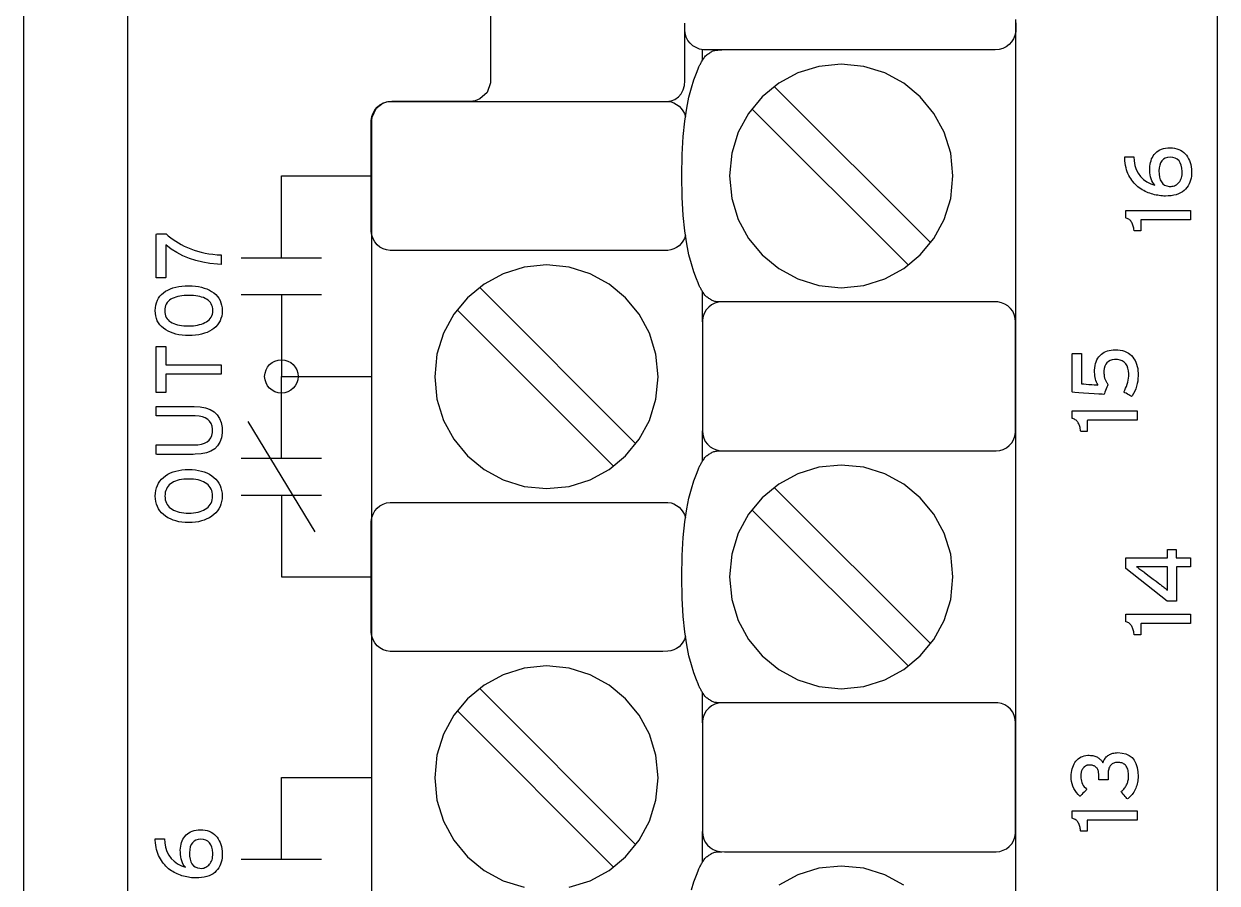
# Model space of a CAD drawing. Extents: x 1 to 47.7, y 0.2 to 35.
# Drawn here: x 31.778 to 33.563, y 6.577 to 7.863 of the extents above; entities that cross this region are included whole.
import ezdxf

# ---------------------------------------------------------------- set-up
doc = ezdxf.new("R2010")
doc.units = 0
doc.header["$MEASUREMENT"] = 0
doc.layers.add('8_0_____DWG', color=7, linetype='CONTINUOUS')

msp = doc.modelspace()

# ---------------------------------------------------------------- linework, layer by layer
at = {"layer": '8_0_____DWG'}
for points in [[(31.9334, 5.2497), (31.9334, 5.3641), (31.9334, 5.4799), (31.9334, 5.597), (31.9334, 5.7155), (31.9334, 5.8351), (31.9334, 5.9559), (31.9334, 6.0778), (31.9334, 6.2006), (31.9334, 6.3245), (31.9334, 6.5748), (31.9334, 6.8281), (31.9334, 7.0841), (31.9334, 7.342), (31.9334, 7.6015), (31.9334, 8.123)], [(33.5634, 8.123), (33.5634, 7.6015), (33.5634, 7.342), (33.5634, 7.0841), (33.5634, 6.8281), (33.5634, 6.5748), (33.5634, 6.3245), (33.5634, 6.2006), (33.5634, 6.0778), (33.5634, 5.9559), (33.5634, 5.8351), (33.5634, 5.7155), (33.5634, 5.597), (33.5634, 5.4799), (33.5634, 5.3641), (33.5634, 5.2497)], [(31.778, 5.3171), (31.778, 5.3956), (31.778, 5.4748), (31.778, 5.5547), (31.778, 5.6353), (31.778, 5.7166), (31.778, 5.7986), (31.778, 5.8813), (31.778, 5.9646), (31.778, 6.0485), (31.778, 6.133), (31.778, 6.2182), (31.778, 6.3039), (31.778, 6.3903), (31.778, 6.4772), (31.778, 6.5647), (31.778, 6.6527), (31.778, 6.8304), (31.778, 7.0101), (31.778, 7.1918), (31.778, 7.3753), (31.778, 7.5606), (31.778, 7.7476), (31.778, 7.9361)], [(32.4761, 7.9118), (32.4761, 7.8592), (32.4761, 7.8346), (32.4761, 7.8129), (32.4761, 7.7953), (32.4761, 7.7831), (32.4761, 7.7777), (32.476, 7.7744), (32.471, 7.7603), (32.4603, 7.7504), (32.4535, 7.7476), (32.446, 7.7467)], [(33.2621, 7.8646), (33.2621, 7.8628), (33.2621, 7.8607), (33.2621, 7.8585), (33.2621, 7.8565), (33.2621, 7.855), (33.2621, 7.8541), (33.262, 7.8511), (33.2609, 7.8455), (33.2588, 7.8404), (33.2558, 7.8358), (33.2521, 7.8318), (33.2476, 7.8285), (33.2426, 7.826), (33.2371, 7.8245), (33.2312, 7.824), (33.2146, 7.824), (33.1705, 7.824), (33.1074, 7.824), (33.0336, 7.824), (32.9577, 7.824), (32.8882, 7.824), (32.8335, 7.824), (32.8021, 7.824), (32.7948, 7.8241), (32.7891, 7.8252), (32.7838, 7.8272), (32.7791, 7.8301), (32.775, 7.8337), (32.7716, 7.838), (32.7691, 7.8429), (32.7674, 7.8483), (32.7669, 7.854), (32.7669, 7.8544), (32.7669, 7.8557), (32.7669, 7.8575), (32.7669, 7.8596), (32.7669, 7.8618), (32.7669, 7.8637)], [(33.2621, 5.2528), (33.2621, 5.5441), (33.2621, 5.8354), (33.2621, 6.1231), (33.2621, 6.2646), (33.2621, 6.4038), (33.2621, 6.5403), (33.2621, 6.6737), (33.2621, 6.8035), (33.2621, 6.9294), (33.2621, 7.0508), (33.2621, 7.1672), (33.2621, 7.2784), (33.2621, 7.3837), (33.2621, 7.4828), (33.2621, 7.5753), (33.2621, 7.6606), (33.2621, 7.7004), (33.2621, 7.7383), (33.2621, 7.7742), (33.2621, 7.808), (33.2621, 7.8397), (33.2621, 7.8692)], [(32.7395, 7.7467), (32.7463, 7.7475), (32.7522, 7.7498), (32.7573, 7.7534), (32.7614, 7.7582), (32.7644, 7.764), (32.7663, 7.7705), (32.7669, 7.7775), (32.7669, 7.7818), (32.7669, 7.7927), (32.7669, 7.8076), (32.7669, 7.8239), (32.7669, 7.8388), (32.7669, 7.8497), (32.7669, 7.854)], [(32.8224, 7.4468), (32.8209, 7.4468), (32.8194, 7.4468), (32.8178, 7.4469), (32.8162, 7.447), (32.8146, 7.4471), (32.8131, 7.4473), (32.8117, 7.4475), (32.8105, 7.4478), (32.8094, 7.4482), (32.8081, 7.4488), (32.8069, 7.4495), (32.8056, 7.4503), (32.8043, 7.4511), (32.8031, 7.4519), (32.8018, 7.4527), (32.8005, 7.4536), (32.7993, 7.4544), (32.7981, 7.4556), (32.7971, 7.4569), (32.7961, 7.4582), (32.7952, 7.4594), (32.7943, 7.4607), (32.7935, 7.4619), (32.7927, 7.4631), (32.792, 7.4644), (32.7914, 7.4656), (32.7907, 7.4668), (32.7902, 7.4679), (32.7896, 7.4689), (32.7891, 7.47), (32.7886, 7.4711), (32.7881, 7.4723), (32.7875, 7.4736), (32.7869, 7.4751), (32.7844, 7.4814), (32.7806, 7.4917), (32.7768, 7.5035), (32.7731, 7.5173), (32.7698, 7.5337), (32.7669, 7.5532), (32.7646, 7.5762), (32.7632, 7.6034), (32.7626, 7.6353), (32.7632, 7.6672), (32.7646, 7.6944), (32.7669, 7.7174), (32.7698, 7.7369), (32.7731, 7.7533), (32.7768, 7.7671), (32.7806, 7.7789), (32.7844, 7.7891), (32.7869, 7.7955), (32.7875, 7.797), (32.7881, 7.7983), (32.7886, 7.7995), (32.7891, 7.8006), (32.7896, 7.8017), (32.7902, 7.8027), (32.7907, 7.8038), (32.7914, 7.805), (32.792, 7.8062), (32.7927, 7.8074), (32.7935, 7.8087), (32.7943, 7.8099), (32.7952, 7.8111), (32.7961, 7.8124), (32.7971, 7.8137), (32.7981, 7.815), (32.7993, 7.8162), (32.8005, 7.817), (32.8018, 7.8178), (32.8031, 7.8187), (32.8043, 7.8195), (32.8056, 7.8203), (32.8069, 7.8211), (32.8081, 7.8218), (32.8094, 7.8224), (32.8105, 7.8228), (32.8117, 7.8231), (32.8131, 7.8234), (32.8146, 7.8236), (32.8162, 7.8237), (32.8178, 7.8238), (32.8194, 7.8239), (32.8209, 7.824), (32.8224, 7.824)], [(32.7932, 7.8082), (32.7932, 7.824)], [(33.1348, 7.5349), (32.9005, 7.7692)], [(32.7678, 7.5462), (32.7663, 7.5418), (32.7642, 7.5377), (32.7615, 7.534), (32.7583, 7.5308), (32.7546, 7.5281), (32.7506, 7.526), (32.7462, 7.5246), (32.7416, 7.5239), (32.7341, 7.5238), (32.7019, 7.5238), (32.6478, 7.5238), (32.5801, 7.5238), (32.5071, 7.5238), (32.4371, 7.5238), (32.3783, 7.5238), (32.339, 7.5238), (32.3262, 7.5238), (32.3206, 7.5245), (32.3155, 7.5263), (32.3107, 7.5289), (32.3066, 7.5323), (32.3031, 7.5365), (32.3005, 7.5412), (32.2987, 7.5465), (32.2978, 7.5521), (32.2978, 7.5571), (32.2978, 7.5713), (32.2978, 7.5936), (32.2978, 7.6208), (32.2978, 7.6497), (32.2978, 7.6769), (32.2978, 7.6992), (32.2978, 7.7134), (32.2978, 7.7184), (32.2987, 7.724), (32.3005, 7.7293), (32.3031, 7.734), (32.3066, 7.7382), (32.3107, 7.7416), (32.3155, 7.7442), (32.3206, 7.746), (32.3262, 7.7467), (32.339, 7.7467), (32.3783, 7.7467), (32.4371, 7.7467), (32.5071, 7.7467), (32.5801, 7.7467), (32.6478, 7.7467), (32.7019, 7.7467), (32.7341, 7.7467), (32.7416, 7.7466), (32.7463, 7.7459), (32.7507, 7.7444), (32.7547, 7.7423), (32.7583, 7.7396), (32.7615, 7.7363), (32.7642, 7.7326), (32.7663, 7.7285), (32.7678, 7.724)], [(32.446, 7.7466), (32.4439, 7.7466), (32.4382, 7.7466), (32.4294, 7.7466), (32.4184, 7.7466), (32.3648, 7.7466), (32.3418, 7.7466), (32.3336, 7.7466), (32.3285, 7.7466), (32.3227, 7.7463), (32.3158, 7.7443), (32.3046, 7.7357), (32.2985, 7.7227), (32.298, 7.7189), (32.298, 7.717), (32.298, 7.7146), (32.298, 7.7098), (32.298, 7.7024), (32.298, 7.6922), (32.298, 7.6794), (32.298, 7.6641), (32.298, 7.6462), (32.298, 7.6259), (32.298, 7.6032), (32.298, 7.5782), (32.298, 7.5509), (32.298, 7.5214), (32.298, 7.4897), (32.298, 7.4559), (32.298, 7.42), (32.298, 7.3821), (32.298, 7.3423), (32.298, 7.257), (32.298, 7.1646), (32.298, 7.0655), (32.298, 6.9601), (32.298, 6.849), (32.298, 6.7325), (32.298, 6.6112), (32.298, 6.4854)], [(33.1014, 7.5015), (32.8671, 7.7358)], [(32.1633, 7.5127), (32.1633, 7.6352), (32.298, 7.6352)], [(32.1033, 7.5127), (32.2233, 7.5127)], [(32.6938, 7.2343), (32.4595, 7.4686)], [(32.1033, 7.4577), (32.2233, 7.4577)], [(32.1633, 7.4577), (32.1633, 7.3352), (32.298, 7.3352)], [(32.7932, 7.4168), (32.7932, 7.4624)], [(32.6604, 7.2009), (32.4261, 7.4351)], [(31.9904, 7.3527), (32.0733, 7.3527), (32.0733, 7.3386), (31.9904, 7.3386), (31.9904, 7.3112), (31.9761, 7.3112), (31.9761, 7.3802), (31.9904, 7.3802), (31.9904, 7.3527)], [(32.1633, 7.2127), (32.1633, 7.3352), (32.298, 7.3352)], [(32.1133, 7.2677), (32.2133, 7.1027)], [(32.7932, 7.2084), (32.7932, 7.254)], [(32.8224, 6.8468), (32.8209, 6.8468), (32.8194, 6.8468), (32.8178, 6.8469), (32.8162, 6.847), (32.8146, 6.8471), (32.8131, 6.8473), (32.8117, 6.8475), (32.8105, 6.8478), (32.8094, 6.8482), (32.8081, 6.8488), (32.8069, 6.8495), (32.8056, 6.8502), (32.8043, 6.8511), (32.8031, 6.8519), (32.8018, 6.8527), (32.8005, 6.8536), (32.7993, 6.8544), (32.7981, 6.8556), (32.7971, 6.8569), (32.7961, 6.8582), (32.7952, 6.8594), (32.7943, 6.8607), (32.7935, 6.8619), (32.7927, 6.8631), (32.792, 6.8644), (32.7914, 6.8656), (32.7907, 6.8668), (32.7902, 6.8679), (32.7896, 6.8689), (32.7891, 6.87), (32.7886, 6.8711), (32.7881, 6.8723), (32.7875, 6.8736), (32.7869, 6.8751), (32.7844, 6.8814), (32.7806, 6.8917), (32.7768, 6.9035), (32.7731, 6.9173), (32.7698, 6.9337), (32.7669, 6.9532), (32.7646, 6.9762), (32.7632, 7.0034), (32.7626, 7.0353), (32.7632, 7.0672), (32.7646, 7.0944), (32.7669, 7.1174), (32.7698, 7.1369), (32.7731, 7.1533), (32.7768, 7.1671), (32.7806, 7.1789), (32.7844, 7.1891), (32.7869, 7.1955), (32.7875, 7.197), (32.7881, 7.1983), (32.7886, 7.1995), (32.7891, 7.2006), (32.7896, 7.2017), (32.7902, 7.2027), (32.7907, 7.2038), (32.7914, 7.205), (32.792, 7.2062), (32.7927, 7.2074), (32.7935, 7.2087), (32.7943, 7.2099), (32.7952, 7.2111), (32.7961, 7.2124), (32.7971, 7.2137), (32.7981, 7.215), (32.7993, 7.2162), (32.8005, 7.217), (32.8018, 7.2178), (32.8031, 7.2187), (32.8043, 7.2195), (32.8056, 7.2203), (32.8069, 7.2211), (32.8081, 7.2218), (32.8094, 7.2224), (32.8105, 7.2228), (32.8117, 7.2231), (32.8131, 7.2234), (32.8146, 7.2236), (32.8162, 7.2237), (32.8178, 7.2238), (32.8194, 7.2239), (32.8209, 7.224), (32.8224, 7.224)], [(32.1033, 7.2127), (32.2233, 7.2127)], [(33.1348, 6.9349), (32.9005, 7.1692)], [(32.1033, 7.1577), (32.2233, 7.1577)], [(32.1633, 7.1577), (32.1633, 7.0352), (32.298, 7.0352)], [(32.7678, 6.9462), (32.7663, 6.9418), (32.7642, 6.9377), (32.7615, 6.934), (32.7583, 6.9308), (32.7546, 6.9281), (32.7506, 6.926), (32.7462, 6.9246), (32.7416, 6.9239), (32.7341, 6.9238), (32.7019, 6.9238), (32.6478, 6.9238), (32.5801, 6.9238), (32.5071, 6.9238), (32.4371, 6.9238), (32.3783, 6.9238), (32.339, 6.9238), (32.3262, 6.9238), (32.3206, 6.9245), (32.3155, 6.9263), (32.3107, 6.9289), (32.3066, 6.9323), (32.3031, 6.9365), (32.3005, 6.9412), (32.2987, 6.9465), (32.2978, 6.9521), (32.2978, 6.9571), (32.2978, 6.9713), (32.2978, 6.9936), (32.2978, 7.0208), (32.2978, 7.0497), (32.2978, 7.0769), (32.2978, 7.0992), (32.2978, 7.1134), (32.2978, 7.1183), (32.2987, 7.124), (32.3005, 7.1293), (32.3031, 7.134), (32.3066, 7.1382), (32.3107, 7.1416), (32.3155, 7.1442), (32.3206, 7.1459), (32.3262, 7.1467), (32.339, 7.1467), (32.3783, 7.1467), (32.4371, 7.1467), (32.5071, 7.1467), (32.5801, 7.1467), (32.6478, 7.1467), (32.7019, 7.1467), (32.7341, 7.1467), (32.7416, 7.1466), (32.7463, 7.1459), (32.7507, 7.1444), (32.7547, 7.1423), (32.7583, 7.1396), (32.7615, 7.1363), (32.7642, 7.1326), (32.7663, 7.1285), (32.7678, 7.124)], [(33.1014, 6.9015), (32.8671, 7.1358)], [(33.5019, 7.0638), (33.5238, 7.0638), (33.5238, 7.0501), (33.5024, 7.0501), (33.5024, 6.9991), (33.4885, 6.9991), (33.4266, 7.0477), (33.4266, 7.0638), (33.4891, 7.0638), (33.4891, 7.0763), (33.5019, 7.0763), (33.5019, 7.0638)], [(32.5938, 6.5707), (32.6252, 6.5804), (32.6536, 6.5959), (32.6783, 6.6163), (32.6987, 6.6411), (32.7141, 6.6695), (32.7238, 6.701), (32.7272, 6.7347), (32.7238, 6.7684), (32.7141, 6.7998), (32.6987, 6.8282), (32.6783, 6.853), (32.6536, 6.8734), (32.6252, 6.8888), (32.5938, 6.8986), (32.5601, 6.902), (32.5264, 6.8986), (32.495, 6.8888), (32.4666, 6.8734), (32.4418, 6.853), (32.4213, 6.8282), (32.4059, 6.7998), (32.3961, 6.7684), (32.3927, 6.7347), (32.3961, 6.701), (32.4059, 6.6695), (32.4213, 6.6411), (32.4418, 6.6163), (32.4666, 6.5959), (32.495, 6.5804), (32.5264, 6.5707)], [(32.6938, 6.6343), (32.4595, 6.8686)], [(32.7932, 6.8168), (32.7932, 6.8624)], [(32.6604, 6.6009), (32.4261, 6.8351)], [(32.1633, 6.6127), (32.1633, 6.7352), (32.298, 6.7352)], [(32.7932, 6.6084), (32.7932, 6.654)], [(32.7768, 6.5671), (32.7806, 6.5789), (32.7844, 6.5891), (32.7869, 6.5955), (32.7875, 6.597), (32.7881, 6.5983), (32.7886, 6.5995), (32.7891, 6.6006), (32.7896, 6.6016), (32.7902, 6.6027), (32.7907, 6.6038), (32.7914, 6.605), (32.792, 6.6062), (32.7927, 6.6074), (32.7935, 6.6087), (32.7943, 6.6099), (32.7952, 6.6111), (32.7961, 6.6124), (32.7971, 6.6137), (32.7981, 6.615), (32.7993, 6.6162), (32.8005, 6.617), (32.8018, 6.6178), (32.8031, 6.6187), (32.8043, 6.6195), (32.8056, 6.6203), (32.8069, 6.6211), (32.8081, 6.6218), (32.8094, 6.6224), (32.8105, 6.6228), (32.8117, 6.6231), (32.8131, 6.6234), (32.8146, 6.6236), (32.8162, 6.6237), (32.8178, 6.6238), (32.8194, 6.6239), (32.8209, 6.624), (32.8224, 6.624)], [(32.1033, 6.6127), (32.2233, 6.6127)], [(33.0946, 6.574), (33.0662, 6.5895), (33.0348, 6.5992), (33.0011, 6.6026), (32.9674, 6.5992), (32.936, 6.5895), (32.9076, 6.574)]]:
    msp.add_lwpolyline(points, dxfattribs=at)
for points in [[(33.0011, 7.4679), (33.0348, 7.4713), (33.0662, 7.4811), (33.0946, 7.4965), (33.1193, 7.517), (33.1397, 7.5417), (33.1551, 7.5702), (33.1648, 7.6016), (33.1682, 7.6354), (33.1648, 7.6691), (33.1551, 7.7005), (33.1397, 7.7289), (33.1193, 7.7536), (33.0946, 7.7741), (33.0662, 7.7895), (33.0348, 7.7992), (33.0011, 7.8026), (32.9674, 7.7992), (32.936, 7.7895), (32.9076, 7.7741), (32.8828, 7.7536), (32.8623, 7.7289), (32.8469, 7.7005), (32.8371, 7.6691), (32.8337, 7.6354), (32.8371, 7.6016), (32.8469, 7.5702), (32.8623, 7.5417), (32.8828, 7.517), (32.9076, 7.4965), (32.936, 7.4811), (32.9674, 7.4713)], [(33.4929, 7.6774), (33.4965, 7.6772), (33.4998, 7.6768), (33.503, 7.676), (33.5059, 7.675), (33.5086, 7.6738), (33.5112, 7.6723), (33.5135, 7.6705), (33.5156, 7.6684), (33.5176, 7.6661), (33.5193, 7.6636), (33.5208, 7.661), (33.5221, 7.6582), (33.5232, 7.6552), (33.5241, 7.6522), (33.5247, 7.6489), (33.5251, 7.6455), (33.5253, 7.642), (33.5253, 7.6384), (33.525, 7.6351), (33.5245, 7.6319), (33.5237, 7.6289), (33.5227, 7.626), (33.5215, 7.6232), (33.52, 7.6206), (33.5182, 7.6181), (33.5163, 7.6157), (33.514, 7.6135), (33.5115, 7.6115), (33.5087, 7.6098), (33.5055, 7.6084), (33.5021, 7.6072), (33.4984, 7.6063), (33.4944, 7.6057), (33.4901, 7.6053), (33.486, 7.6052), (33.4838, 7.6052), (33.4815, 7.6054), (33.4792, 7.6056), (33.4769, 7.6059), (33.4745, 7.6063), (33.4722, 7.6067), (33.4698, 7.6072), (33.4674, 7.6078), (33.465, 7.6085), (33.4626, 7.6093), (33.4603, 7.6102), (33.458, 7.6112), (33.4557, 7.6122), (33.4535, 7.6134), (33.4513, 7.6146), (33.4491, 7.616), (33.447, 7.6174), (33.4449, 7.6191), (33.4429, 7.6208), (33.441, 7.6227), (33.4392, 7.6246), (33.4374, 7.6267), (33.4358, 7.6289), (33.4342, 7.6312), (33.4327, 7.6336), (33.4313, 7.6361), (33.43, 7.6388), (33.4289, 7.6416), (33.4279, 7.6445), (33.4271, 7.6476), (33.4264, 7.6509), (33.4258, 7.6543), (33.4254, 7.6578), (33.4251, 7.6615), (33.4251, 7.6636), (33.4261, 7.6636), (33.4277, 7.6636), (33.4298, 7.6636), (33.4321, 7.6636), (33.4345, 7.6636), (33.4365, 7.6636), (33.438, 7.6636), (33.4387, 7.6636), (33.4392, 7.6579), (33.4404, 7.6511), (33.4425, 7.6449), (33.4453, 7.6394), (33.4489, 7.6344), (33.4532, 7.6301), (33.4584, 7.6264), (33.4643, 7.6233), (33.4703, 7.6212), (33.4686, 7.6233), (33.4671, 7.6256), (33.4658, 7.6281), (33.4648, 7.6308), (33.4639, 7.6337), (33.4633, 7.6368), (33.4629, 7.6401), (33.4626, 7.6435), (33.4626, 7.647), (33.4628, 7.6499), (33.4631, 7.6528), (33.4637, 7.6555), (33.4645, 7.6581), (33.4654, 7.6607), (33.4665, 7.663), (33.4679, 7.6653), (33.4694, 7.6675), (33.4712, 7.6695), (33.4731, 7.6713), (33.4753, 7.6729), (33.4777, 7.6742), (33.4804, 7.6753), (33.4832, 7.6762), (33.4862, 7.6768), (33.4895, 7.6772)], [(33.4932, 7.6632), (33.4893, 7.6628), (33.4859, 7.6618), (33.483, 7.6602), (33.4807, 7.658), (33.4788, 7.6551), (33.4775, 7.6516), (33.4766, 7.6475), (33.4763, 7.6428), (33.4765, 7.6377), (33.4771, 7.6332), (33.4783, 7.6294), (33.48, 7.6262), (33.4822, 7.6236), (33.4849, 7.6216), (33.4881, 7.6203), (33.4918, 7.6196), (33.4945, 7.6196), (33.4962, 7.6198), (33.4978, 7.6201), (33.4994, 7.6206), (33.5009, 7.6213), (33.5024, 7.6221), (33.5037, 7.6231), (33.505, 7.6243), (33.5063, 7.6256), (33.5074, 7.6271), (33.5084, 7.6287), (33.5093, 7.6305), (33.51, 7.6324), (33.5105, 7.6345), (33.5109, 7.6367), (33.5111, 7.6391), (33.5112, 7.6421), (33.5108, 7.647), (33.5098, 7.6513), (33.5083, 7.6549), (33.5064, 7.6578), (33.5038, 7.6602), (33.5008, 7.6618), (33.4973, 7.6628)], [(33.5238, 7.5696), (33.5209, 7.5696), (33.5133, 7.5696), (33.5025, 7.5696), (33.4898, 7.5696), (33.4767, 7.5696), (33.4648, 7.5696), (33.4554, 7.5696), (33.45, 7.5696), (33.4492, 7.5694), (33.4492, 7.5682), (33.4492, 7.5661), (33.4492, 7.5634), (33.4492, 7.5605), (33.4492, 7.5577), (33.4492, 7.5552), (33.4492, 7.5535), (33.4492, 7.5529), (33.4488, 7.5529), (33.4478, 7.5529), (33.4464, 7.5529), (33.4447, 7.5529), (33.4429, 7.5529), (33.4413, 7.5529), (33.44, 7.5529), (33.4393, 7.5529), (33.4391, 7.5538), (33.4389, 7.5554), (33.4387, 7.5571), (33.4383, 7.5586), (33.438, 7.5602), (33.4375, 7.5616), (33.437, 7.563), (33.4364, 7.5644), (33.4357, 7.5656), (33.435, 7.5668), (33.4342, 7.5679), (33.4333, 7.5689), (33.4323, 7.5697), (33.4312, 7.5705), (33.43, 7.5711), (33.4287, 7.5717), (33.4273, 7.5721), (33.4266, 7.5724), (33.4266, 7.5732), (33.4266, 7.5747), (33.4266, 7.5765), (33.4266, 7.5785), (33.4266, 7.5804), (33.4266, 7.5821), (33.4266, 7.5832), (33.4266, 7.5837), (33.4303, 7.5837), (33.4402, 7.5837), (33.4544, 7.5837), (33.4709, 7.5837), (33.4879, 7.5837), (33.5035, 7.5837), (33.5158, 7.5837), (33.5228, 7.5837), (33.5238, 7.5835), (33.5238, 7.5825), (33.5238, 7.5807), (33.5238, 7.5785), (33.5238, 7.576), (33.5238, 7.5736), (33.5238, 7.5716), (33.5238, 7.5701)], [(31.9908, 7.5484), (31.9941, 7.5455), (31.9977, 7.5428), (32.0014, 7.5401), (32.0053, 7.5375), (32.0094, 7.535), (32.0136, 7.5326), (32.0181, 7.5304), (32.0228, 7.5282), (32.0277, 7.5261), (32.0328, 7.5242), (32.038, 7.5225), (32.0435, 7.5211), (32.0491, 7.5198), (32.0549, 7.5188), (32.0608, 7.518), (32.067, 7.5174), (32.0733, 7.517), (32.0733, 7.5165), (32.0733, 7.515), (32.0733, 7.513), (32.0733, 7.5105), (32.0733, 7.508), (32.0733, 7.5058), (32.0733, 7.504), (32.0733, 7.5029), (32.0676, 7.5031), (32.0565, 7.5042), (32.0458, 7.5061), (32.0355, 7.5086), (32.0256, 7.5119), (32.0161, 7.5158), (32.0071, 7.5205), (31.9984, 7.5259), (31.9902, 7.532), (31.9902, 7.5301), (31.9902, 7.525), (31.9902, 7.5179), (31.9902, 7.5095), (31.9902, 7.5008), (31.9902, 7.4929), (31.9902, 7.4867), (31.9902, 7.4831), (31.9901, 7.4826), (31.9891, 7.4826), (31.9873, 7.4826), (31.985, 7.4826), (31.9825, 7.4826), (31.9801, 7.4826), (31.9781, 7.4826), (31.9767, 7.4826), (31.9761, 7.4826), (31.9761, 7.4851), (31.9761, 7.4918), (31.9761, 7.5014), (31.9761, 7.5126), (31.9761, 7.5241), (31.9761, 7.5347), (31.9761, 7.543), (31.9761, 7.5477), (31.9763, 7.5484), (31.9773, 7.5484), (31.9792, 7.5484), (31.9815, 7.5484), (31.9841, 7.5484), (31.9866, 7.5484), (31.9888, 7.5484), (31.9903, 7.5484)], [(32.5601, 7.1673), (32.5938, 7.1707), (32.6252, 7.1804), (32.6536, 7.1959), (32.6783, 7.2163), (32.6987, 7.2411), (32.7141, 7.2695), (32.7238, 7.301), (32.7272, 7.3347), (32.7238, 7.3684), (32.7141, 7.3998), (32.6987, 7.4282), (32.6783, 7.453), (32.6536, 7.4734), (32.6252, 7.4888), (32.5938, 7.4986), (32.5601, 7.502), (32.5264, 7.4986), (32.495, 7.4888), (32.4666, 7.4734), (32.4418, 7.453), (32.4213, 7.4282), (32.4059, 7.3998), (32.3961, 7.3684), (32.3927, 7.3347), (32.3961, 7.301), (32.4059, 7.2695), (32.4213, 7.2411), (32.4418, 7.2163), (32.4666, 7.1959), (32.495, 7.1804), (32.5264, 7.1707)], [(32.0245, 7.4708), (32.0297, 7.4707), (32.0346, 7.4703), (32.0393, 7.4696), (32.0437, 7.4687), (32.0479, 7.4675), (32.0518, 7.4661), (32.0556, 7.4644), (32.059, 7.4625), (32.0623, 7.4602), (32.0651, 7.4578), (32.0677, 7.455), (32.0698, 7.4521), (32.0715, 7.4489), (32.0729, 7.4454), (32.0739, 7.4417), (32.0746, 7.4377), (32.0749, 7.4335), (32.0746, 7.4294), (32.074, 7.4254), (32.0729, 7.4218), (32.0716, 7.4183), (32.0698, 7.4152), (32.0677, 7.4122), (32.0652, 7.4095), (32.0624, 7.4071), (32.0592, 7.4049), (32.0558, 7.4029), (32.0521, 7.4012), (32.0482, 7.3998), (32.044, 7.3986), (32.0396, 7.3977), (32.0349, 7.397), (32.03, 7.3967), (32.0248, 7.3965), (32.0196, 7.3967), (32.0147, 7.3971), (32.01, 7.3977), (32.0056, 7.3986), (32.0014, 7.3998), (31.9974, 7.4013), (31.9937, 7.403), (31.9902, 7.405), (31.987, 7.4072), (31.9841, 7.4097), (31.9816, 7.4124), (31.9795, 7.4154), (31.9777, 7.4186), (31.9764, 7.422), (31.9754, 7.4257), (31.9748, 7.4296), (31.9746, 7.4338), (31.9748, 7.438), (31.9754, 7.4419), (31.9764, 7.4456), (31.9778, 7.4491), (31.9795, 7.4523), (31.9816, 7.4552), (31.9841, 7.4579), (31.9869, 7.4604), (31.9901, 7.4626), (31.9935, 7.4645), (31.9972, 7.4662), (32.0011, 7.4676), (32.0053, 7.4687), (32.0098, 7.4696), (32.0144, 7.4703), (32.0194, 7.4707)], [(32.0248, 7.4565), (32.0212, 7.4565), (32.0177, 7.4563), (32.0144, 7.4559), (32.0112, 7.4554), (32.0082, 7.4547), (32.0054, 7.4539), (32.0027, 7.453), (32.0001, 7.4519), (31.9978, 7.4506), (31.9957, 7.4492), (31.9938, 7.4475), (31.9923, 7.4457), (31.991, 7.4436), (31.99, 7.4414), (31.9893, 7.439), (31.9888, 7.4363), (31.9887, 7.4335), (31.9888, 7.4308), (31.9893, 7.4282), (31.99, 7.4258), (31.991, 7.4236), (31.9922, 7.4216), (31.9938, 7.4198), (31.9956, 7.4181), (31.9976, 7.4167), (32, 7.4154), (32.0025, 7.4143), (32.0051, 7.4133), (32.008, 7.4125), (32.0109, 7.4119), (32.0141, 7.4114), (32.0174, 7.411), (32.0209, 7.4108), (32.0245, 7.4108), (32.0281, 7.4108), (32.0316, 7.4111), (32.0349, 7.4115), (32.038, 7.412), (32.041, 7.4127), (32.0438, 7.4135), (32.0465, 7.4145), (32.049, 7.4157), (32.0514, 7.4169), (32.0535, 7.4184), (32.0554, 7.42), (32.057, 7.4219), (32.0583, 7.4239), (32.0594, 7.4261), (32.0601, 7.4285), (32.0606, 7.431), (32.0608, 7.4338), (32.0606, 7.4366), (32.0601, 7.4392), (32.0594, 7.4416), (32.0584, 7.4439), (32.0571, 7.4459), (32.0555, 7.4477), (32.0536, 7.4493), (32.0515, 7.4508), (32.0491, 7.452), (32.0466, 7.4531), (32.044, 7.454), (32.0412, 7.4548), (32.0382, 7.4554), (32.0351, 7.4559), (32.0318, 7.4563), (32.0284, 7.4565)], [(32.8224, 7.4468), (32.8169, 7.4463), (32.8117, 7.4447), (32.8069, 7.4423), (32.8027, 7.439), (32.7991, 7.435), (32.7963, 7.4304), (32.7944, 7.4252), (32.7933, 7.4197), (32.7932, 7.4152), (32.7932, 7.4034), (32.7932, 7.3829), (32.7932, 7.3567), (32.7932, 7.3282), (32.7932, 7.3005), (32.7932, 7.2768), (32.7932, 7.2602), (32.7932, 7.254), (32.7937, 7.2483), (32.7952, 7.2429), (32.7976, 7.2381), (32.8008, 7.2337), (32.8047, 7.2301), (32.8092, 7.2272), (32.8142, 7.2252), (32.8196, 7.2241), (32.8265, 7.224), (32.8563, 7.224), (32.908, 7.224), (32.9738, 7.224), (33.0456, 7.224), (33.1155, 7.224), (33.1752, 7.224), (33.217, 7.224), (33.2327, 7.224), (33.2383, 7.2245), (33.2435, 7.2261), (33.2482, 7.2285), (33.2524, 7.2318), (33.256, 7.2358), (33.2588, 7.2404), (33.2608, 7.2456), (33.2618, 7.2511), (33.2619, 7.2556), (33.2619, 7.2674), (33.2619, 7.288), (33.2619, 7.3141), (33.2619, 7.3426), (33.2619, 7.3703), (33.2619, 7.394), (33.2619, 7.4106), (33.2619, 7.4168), (33.2614, 7.4225), (33.2599, 7.4279), (33.2575, 7.4327), (33.2543, 7.4371), (33.2504, 7.4407), (33.2459, 7.4436), (33.2409, 7.4456), (33.2355, 7.4467), (33.2286, 7.4468), (33.1989, 7.4468), (33.1471, 7.4468), (33.0813, 7.4468), (33.0095, 7.4468), (32.9397, 7.4468), (32.8799, 7.4468), (32.8381, 7.4468)], [(33.4107, 7.375), (33.4146, 7.3749), (33.4183, 7.3744), (33.4217, 7.3738), (33.4249, 7.3728), (33.4278, 7.3716), (33.4306, 7.3701), (33.433, 7.3684), (33.4353, 7.3664), (33.4373, 7.3642), (33.439, 7.3618), (33.4406, 7.3592), (33.4419, 7.3564), (33.443, 7.3534), (33.4439, 7.3503), (33.4446, 7.347), (33.445, 7.3436), (33.4453, 7.34), (33.4453, 7.3361), (33.445, 7.3321), (33.4446, 7.3282), (33.4438, 7.3244), (33.4428, 7.3206), (33.4416, 7.3169), (33.4401, 7.3133), (33.4384, 7.3097), (33.4364, 7.3062), (33.4355, 7.3052), (33.4346, 7.3057), (33.433, 7.3066), (33.4311, 7.3077), (33.4291, 7.3088), (33.4271, 7.31), (33.4254, 7.3109), (33.4242, 7.3116), (33.4237, 7.3119), (33.4251, 7.3145), (33.4265, 7.3175), (33.4277, 7.3204), (33.4288, 7.3234), (33.4296, 7.3264), (33.4303, 7.3295), (33.4308, 7.3325), (33.4311, 7.3356), (33.4312, 7.3389), (33.4308, 7.3436), (33.43, 7.3477), (33.4286, 7.3513), (33.4267, 7.3543), (33.4244, 7.3567), (33.4215, 7.3585), (33.4181, 7.3598), (33.4143, 7.3605), (33.4101, 7.3606), (33.4065, 7.3601), (33.4034, 7.3592), (33.4007, 7.3577), (33.3985, 7.3558), (33.3967, 7.3534), (33.3954, 7.3506), (33.3945, 7.3472), (33.3941, 7.3434), (33.394, 7.3408), (33.3941, 7.3395), (33.3942, 7.3383), (33.3943, 7.3371), (33.3944, 7.3359), (33.3946, 7.3347), (33.3949, 7.3336), (33.3951, 7.3326), (33.3954, 7.3315), (33.3958, 7.3305), (33.3963, 7.3296), (33.3967, 7.3286), (33.3972, 7.3277), (33.3977, 7.3268), (33.3983, 7.3259), (33.3989, 7.325), (33.3995, 7.3242), (33.4001, 7.3233), (33.3999, 7.3228), (33.3993, 7.3214), (33.3985, 7.3193), (33.3975, 7.3168), (33.3965, 7.3143), (33.3955, 7.3119), (33.3947, 7.3099), (33.3942, 7.3086), (33.3939, 7.3083), (33.3915, 7.3085), (33.3864, 7.3088), (33.3795, 7.3093), (33.3716, 7.3098), (33.3636, 7.3104), (33.3563, 7.3109), (33.3505, 7.3113), (33.3471, 7.3115), (33.3466, 7.312), (33.3466, 7.3157), (33.3466, 7.3225), (33.3466, 7.3313), (33.3466, 7.341), (33.3466, 7.3507), (33.3466, 7.3593), (33.3466, 7.3658), (33.3466, 7.3691), (33.3468, 7.3694), (33.3479, 7.3694), (33.3496, 7.3694), (33.3518, 7.3694), (33.3541, 7.3694), (33.3564, 7.3694), (33.3584, 7.3694), (33.3598, 7.3694), (33.3604, 7.3694), (33.3604, 7.3681), (33.3604, 7.364), (33.3604, 7.3579), (33.3604, 7.3506), (33.3604, 7.3429), (33.3604, 7.3356), (33.3604, 7.3295), (33.3604, 7.3254), (33.3604, 7.3241), (33.3615, 7.3241), (33.364, 7.3239), (33.3675, 7.3236), (33.3716, 7.3233), (33.3758, 7.323), (33.3796, 7.3227), (33.3827, 7.3225), (33.3847, 7.3223), (33.3847, 7.3229), (33.3837, 7.3248), (33.3828, 7.3268), (33.3821, 7.3289), (33.3814, 7.3311), (33.3809, 7.3335), (33.3805, 7.336), (33.3802, 7.3386), (33.3801, 7.3414), (33.3801, 7.3446), (33.3804, 7.3481), (33.3808, 7.3514), (33.3815, 7.3545), (33.3825, 7.3573), (33.3836, 7.36), (33.3849, 7.3624), (33.3865, 7.3646), (33.3882, 7.3666), (33.3902, 7.3684), (33.3923, 7.3699), (33.3945, 7.3713), (33.3969, 7.3724), (33.3994, 7.3734), (33.402, 7.3741), (33.4048, 7.3746), (33.4077, 7.3749)], [(32.1633, 7.3602), (32.1683, 7.3597), (32.173, 7.3583), (32.1773, 7.356), (32.181, 7.3529), (32.184, 7.3492), (32.1863, 7.345), (32.1878, 7.3403), (32.1883, 7.3352), (32.1878, 7.3302), (32.1863, 7.3255), (32.184, 7.3213), (32.181, 7.3176), (32.1773, 7.3145), (32.173, 7.3122), (32.1683, 7.3107), (32.1633, 7.3102), (32.1583, 7.3107), (32.1536, 7.3122), (32.1493, 7.3145), (32.1456, 7.3176), (32.1426, 7.3213), (32.1403, 7.3255), (32.1388, 7.3302), (32.1383, 7.3352), (32.1388, 7.3403), (32.1403, 7.345), (32.1426, 7.3492), (32.1456, 7.3529), (32.1493, 7.356), (32.1536, 7.3583), (32.1583, 7.3597)], [(32.0328, 7.2902), (32.0419, 7.2896), (32.0499, 7.2881), (32.0568, 7.2856), (32.0626, 7.2822), (32.0673, 7.2778), (32.0708, 7.2724), (32.0733, 7.2661), (32.0746, 7.2588), (32.0747, 7.2508), (32.0736, 7.2435), (32.0713, 7.2371), (32.0679, 7.2316), (32.0635, 7.2271), (32.0579, 7.2236), (32.0511, 7.221), (32.0433, 7.2194), (32.0344, 7.2187), (32.0311, 7.2186), (32.0261, 7.2186), (32.0184, 7.2186), (32.0092, 7.2186), (31.9994, 7.2186), (31.9901, 7.2186), (31.9825, 7.2186), (31.9775, 7.2186), (31.9761, 7.2187), (31.9761, 7.2194), (31.9761, 7.2209), (31.9761, 7.223), (31.9761, 7.2254), (31.9761, 7.2279), (31.9761, 7.2301), (31.9761, 7.2317), (31.9761, 7.2327), (31.9769, 7.2327), (31.9812, 7.2327), (31.9884, 7.2327), (31.9973, 7.2327), (32.007, 7.2327), (32.0164, 7.2327), (32.0244, 7.2327), (32.03, 7.2327), (32.0321, 7.2327), (32.0383, 7.233), (32.0437, 7.2339), (32.0483, 7.2354), (32.0522, 7.2374), (32.0553, 7.24), (32.0577, 7.2432), (32.0593, 7.247), (32.0602, 7.2514), (32.0603, 7.2563), (32.0596, 7.2608), (32.0581, 7.2648), (32.056, 7.2682), (32.0531, 7.271), (32.0495, 7.2731), (32.0452, 7.2747), (32.0401, 7.2757), (32.0343, 7.2761), (32.0317, 7.2761), (32.0266, 7.2761), (32.0189, 7.2761), (32.0095, 7.2761), (31.9996, 7.2761), (31.9903, 7.2761), (31.9826, 7.2761), (31.9775, 7.2761), (31.9761, 7.2761), (31.9761, 7.2768), (31.9761, 7.2784), (31.9761, 7.2805), (31.9761, 7.2829), (31.9761, 7.2853), (31.9761, 7.2875), (31.9761, 7.2892), (31.9761, 7.2901), (31.9769, 7.2902), (31.9813, 7.2902), (31.9885, 7.2902), (31.9976, 7.2902), (32.0074, 7.2902), (32.0169, 7.2902), (32.025, 7.2902), (32.0307, 7.2902)], [(33.4437, 7.2696), (33.4409, 7.2696), (33.4333, 7.2696), (33.4224, 7.2696), (33.4098, 7.2696), (33.3967, 7.2696), (33.3848, 7.2696), (33.3754, 7.2696), (33.37, 7.2696), (33.3692, 7.2694), (33.3692, 7.2682), (33.3692, 7.2661), (33.3692, 7.2634), (33.3692, 7.2605), (33.3692, 7.2576), (33.3692, 7.2552), (33.3692, 7.2535), (33.3692, 7.2529), (33.3688, 7.2529), (33.3678, 7.2529), (33.3663, 7.2529), (33.3646, 7.2529), (33.3629, 7.2529), (33.3613, 7.2529), (33.36, 7.2529), (33.3593, 7.2529), (33.3591, 7.2537), (33.3589, 7.2554), (33.3586, 7.2571), (33.3583, 7.2586), (33.3579, 7.2602), (33.3575, 7.2616), (33.357, 7.263), (33.3564, 7.2643), (33.3557, 7.2656), (33.355, 7.2668), (33.3542, 7.2679), (33.3533, 7.2689), (33.3523, 7.2697), (33.3512, 7.2705), (33.35, 7.2711), (33.3487, 7.2717), (33.3473, 7.2721), (33.3466, 7.2724), (33.3466, 7.2732), (33.3466, 7.2747), (33.3466, 7.2765), (33.3466, 7.2785), (33.3466, 7.2804), (33.3466, 7.2821), (33.3466, 7.2832), (33.3466, 7.2837), (33.3503, 7.2837), (33.3602, 7.2837), (33.3743, 7.2837), (33.3909, 7.2837), (33.4079, 7.2837), (33.4235, 7.2837), (33.4357, 7.2837), (33.4428, 7.2837), (33.4437, 7.2835), (33.4437, 7.2825), (33.4437, 7.2807), (33.4437, 7.2785), (33.4437, 7.276), (33.4437, 7.2736), (33.4437, 7.2715), (33.4437, 7.2701)], [(32.0247, 7.1961), (32.0298, 7.1959), (32.0348, 7.1955), (32.0394, 7.1947), (32.0439, 7.1937), (32.048, 7.1924), (32.052, 7.1908), (32.0556, 7.1889), (32.0591, 7.1867), (32.0623, 7.1842), (32.0651, 7.1815), (32.0677, 7.1785), (32.0698, 7.1753), (32.0715, 7.1719), (32.0729, 7.1683), (32.0739, 7.1645), (32.0746, 7.1604), (32.0749, 7.1562), (32.0746, 7.152), (32.0739, 7.1479), (32.0729, 7.1442), (32.0715, 7.1406), (32.0698, 7.1372), (32.0677, 7.1341), (32.0651, 7.1312), (32.0623, 7.1285), (32.0591, 7.126), (32.0556, 7.1238), (32.052, 7.1219), (32.048, 7.1202), (32.0439, 7.1189), (32.0394, 7.1178), (32.0348, 7.117), (32.0298, 7.1166), (32.0247, 7.1164), (32.0195, 7.1166), (32.0146, 7.117), (32.0099, 7.1178), (32.0054, 7.1189), (32.0012, 7.1202), (31.9973, 7.1219), (31.9936, 7.1238), (31.9901, 7.126), (31.9869, 7.1285), (31.9841, 7.1312), (31.9816, 7.1341), (31.9795, 7.1372), (31.9778, 7.1406), (31.9764, 7.1442), (31.9754, 7.1479), (31.9748, 7.152), (31.9746, 7.1562), (31.9748, 7.1604), (31.9754, 7.1645), (31.9764, 7.1683), (31.9778, 7.1719), (31.9795, 7.1753), (31.9816, 7.1785), (31.9841, 7.1815), (31.9869, 7.1842), (31.9901, 7.1867), (31.9936, 7.1889), (31.9973, 7.1908), (32.0012, 7.1924), (32.0054, 7.1937), (32.0099, 7.1947), (32.0146, 7.1955), (32.0195, 7.1959)], [(33.0011, 6.8679), (33.0348, 6.8713), (33.0662, 6.8811), (33.0946, 6.8965), (33.1193, 6.917), (33.1397, 6.9417), (33.1551, 6.9702), (33.1648, 7.0016), (33.1682, 7.0354), (33.1648, 7.0691), (33.1551, 7.1005), (33.1397, 7.1289), (33.1193, 7.1536), (33.0946, 7.174), (33.0662, 7.1895), (33.0348, 7.1992), (33.0011, 7.2026), (32.9674, 7.1992), (32.936, 7.1895), (32.9076, 7.174), (32.8828, 7.1536), (32.8623, 7.1289), (32.8469, 7.1005), (32.8371, 7.0691), (32.8337, 7.0354), (32.8371, 7.0016), (32.8469, 6.9702), (32.8623, 6.9417), (32.8828, 6.917), (32.9076, 6.8965), (32.936, 6.8811), (32.9674, 6.8713)], [(32.0247, 7.1817), (32.0209, 7.1817), (32.0172, 7.1814), (32.0138, 7.1809), (32.0106, 7.1803), (32.0076, 7.1795), (32.0047, 7.1785), (32.0021, 7.1774), (31.9997, 7.176), (31.9974, 7.1745), (31.9955, 7.1728), (31.9938, 7.171), (31.9924, 7.1689), (31.9912, 7.1667), (31.9903, 7.1643), (31.9896, 7.1618), (31.9892, 7.1591), (31.9891, 7.1562), (31.9892, 7.1534), (31.9896, 7.1507), (31.9903, 7.1482), (31.9912, 7.1458), (31.9924, 7.1437), (31.9938, 7.1417), (31.9955, 7.1398), (31.9974, 7.1381), (31.9997, 7.1366), (32.0021, 7.1352), (32.0047, 7.134), (32.0076, 7.133), (32.0106, 7.1322), (32.0138, 7.1316), (32.0172, 7.1311), (32.0209, 7.1308), (32.0247, 7.1308), (32.0284, 7.1308), (32.032, 7.1311), (32.0354, 7.1316), (32.0386, 7.1322), (32.0416, 7.133), (32.0444, 7.134), (32.047, 7.1352), (32.0494, 7.1366), (32.0517, 7.1381), (32.0537, 7.1398), (32.0555, 7.1417), (32.057, 7.1437), (32.0582, 7.1458), (32.0591, 7.1482), (32.0598, 7.1507), (32.0602, 7.1534), (32.0603, 7.1562), (32.0602, 7.1591), (32.0598, 7.1618), (32.0591, 7.1643), (32.0582, 7.1667), (32.057, 7.1689), (32.0555, 7.171), (32.0537, 7.1728), (32.0517, 7.1745), (32.0494, 7.176), (32.047, 7.1774), (32.0444, 7.1785), (32.0416, 7.1795), (32.0386, 7.1803), (32.0354, 7.1809), (32.032, 7.1814), (32.0284, 7.1817)], [(33.4429, 7.0505), (33.4441, 7.0497), (33.4453, 7.0489), (33.4465, 7.048), (33.4478, 7.047), (33.4492, 7.046), (33.4507, 7.0449), (33.4522, 7.0438), (33.4538, 7.0426), (33.4548, 7.0418), (33.4567, 7.0404), (33.4598, 7.038), (33.4637, 7.035), (33.4679, 7.0318), (33.472, 7.0288), (33.4754, 7.0262), (33.4777, 7.0244), (33.4786, 7.0238), (33.4801, 7.0226), (33.4816, 7.0215), (33.483, 7.0204), (33.4843, 7.0193), (33.4856, 7.0182), (33.4868, 7.0172), (33.4879, 7.0163), (33.489, 7.0153), (33.4892, 7.0162), (33.4892, 7.0178), (33.4892, 7.0194), (33.4892, 7.0212), (33.4892, 7.023), (33.4892, 7.0248), (33.4892, 7.0268), (33.4891, 7.0288), (33.4891, 7.0303), (33.4891, 7.0315), (33.4891, 7.0338), (33.4891, 7.0369), (33.4891, 7.0404), (33.4891, 7.0439), (33.4891, 7.0469), (33.4891, 7.0491), (33.4891, 7.0501), (33.4883, 7.0501), (33.4856, 7.0501), (33.4815, 7.0501), (33.4767, 7.0501), (33.4717, 7.0501), (33.467, 7.0501), (33.4633, 7.0501), (33.4611, 7.0501), (33.4597, 7.0501), (33.4573, 7.0502), (33.455, 7.0502), (33.4528, 7.0503), (33.4506, 7.0503), (33.4486, 7.0503), (33.4466, 7.0504), (33.4447, 7.0505)], [(33.5238, 6.9654), (33.5209, 6.9654), (33.5133, 6.9654), (33.5025, 6.9654), (33.4898, 6.9654), (33.4767, 6.9654), (33.4648, 6.9654), (33.4554, 6.9654), (33.45, 6.9654), (33.4492, 6.9652), (33.4492, 6.964), (33.4492, 6.9619), (33.4492, 6.9593), (33.4492, 6.9563), (33.4492, 6.9535), (33.4492, 6.9511), (33.4492, 6.9494), (33.4492, 6.9487), (33.4488, 6.9487), (33.4478, 6.9487), (33.4464, 6.9487), (33.4447, 6.9487), (33.4429, 6.9487), (33.4413, 6.9487), (33.44, 6.9487), (33.4393, 6.9487), (33.4391, 6.9496), (33.4389, 6.9513), (33.4387, 6.9529), (33.4383, 6.9545), (33.438, 6.956), (33.4375, 6.9575), (33.437, 6.9588), (33.4364, 6.9602), (33.4357, 6.9615), (33.435, 6.9627), (33.4342, 6.9637), (33.4333, 6.9647), (33.4323, 6.9656), (33.4312, 6.9663), (33.43, 6.967), (33.4287, 6.9675), (33.4273, 6.9679), (33.4266, 6.9682), (33.4266, 6.9691), (33.4266, 6.9705), (33.4266, 6.9723), (33.4266, 6.9743), (33.4266, 6.9763), (33.4266, 6.9779), (33.4266, 6.9791), (33.4266, 6.9795), (33.4303, 6.9795), (33.4402, 6.9795), (33.4544, 6.9795), (33.4709, 6.9795), (33.4879, 6.9795), (33.5035, 6.9795), (33.5158, 6.9795), (33.5228, 6.9795), (33.5238, 6.9794), (33.5238, 6.9784), (33.5238, 6.9766), (33.5238, 6.9743), (33.5238, 6.9718), (33.5238, 6.9694), (33.5238, 6.9674), (33.5238, 6.966)], [(32.8224, 6.8468), (32.8169, 6.8463), (32.8117, 6.8447), (32.8069, 6.8423), (32.8027, 6.839), (32.7991, 6.835), (32.7963, 6.8304), (32.7944, 6.8252), (32.7933, 6.8197), (32.7932, 6.8152), (32.7932, 6.8034), (32.7932, 6.7829), (32.7932, 6.7567), (32.7932, 6.7282), (32.7932, 6.7005), (32.7932, 6.6768), (32.7932, 6.6602), (32.7932, 6.654), (32.7937, 6.6483), (32.7952, 6.6429), (32.7976, 6.6381), (32.8008, 6.6337), (32.8047, 6.6301), (32.8092, 6.6272), (32.8142, 6.6252), (32.8196, 6.6241), (32.8265, 6.624), (32.8563, 6.624), (32.908, 6.624), (32.9738, 6.624), (33.0456, 6.624), (33.1155, 6.624), (33.1752, 6.624), (33.217, 6.624), (33.2327, 6.624), (33.2383, 6.6245), (33.2435, 6.6261), (33.2482, 6.6285), (33.2524, 6.6318), (33.256, 6.6358), (33.2588, 6.6404), (33.2608, 6.6456), (33.2618, 6.6511), (33.2619, 6.6556), (33.2619, 6.6674), (33.2619, 6.6879), (33.2619, 6.7141), (33.2619, 6.7426), (33.2619, 6.7703), (33.2619, 6.794), (33.2619, 6.8106), (33.2619, 6.8168), (33.2614, 6.8225), (33.2599, 6.8279), (33.2575, 6.8327), (33.2543, 6.8371), (33.2504, 6.8407), (33.2459, 6.8436), (33.2409, 6.8456), (33.2355, 6.8467), (33.2286, 6.8468), (33.1989, 6.8468), (33.1471, 6.8468), (33.0813, 6.8468), (33.0095, 6.8468), (32.9397, 6.8468), (32.8799, 6.8468), (32.8381, 6.8468)], [(33.4149, 6.7723), (33.4213, 6.7717), (33.427, 6.7703), (33.4319, 6.768), (33.4361, 6.7648), (33.4394, 6.7608), (33.442, 6.7558), (33.4439, 6.75), (33.445, 6.7434), (33.4453, 6.7367), (33.4452, 6.7344), (33.445, 6.7321), (33.4447, 6.7299), (33.4443, 6.7277), (33.4437, 6.7255), (33.4431, 6.7233), (33.4424, 6.7212), (33.4416, 6.7191), (33.4407, 6.717), (33.4397, 6.715), (33.4386, 6.7131), (33.4374, 6.7113), (33.4361, 6.7096), (33.4347, 6.708), (33.4333, 6.7065), (33.4317, 6.7051), (33.4301, 6.7038), (33.4291, 6.7031), (33.4285, 6.7038), (33.4275, 6.7051), (33.426, 6.7067), (33.4245, 6.7085), (33.4229, 6.7103), (33.4215, 6.7119), (33.4204, 6.7131), (33.4198, 6.7138), (33.4205, 6.7145), (33.4217, 6.7155), (33.4228, 6.7166), (33.4238, 6.7178), (33.4248, 6.719), (33.4257, 6.7202), (33.4265, 6.7215), (33.4273, 6.7228), (33.428, 6.7241), (33.4286, 6.7255), (33.4291, 6.7269), (33.4296, 6.7283), (33.43, 6.7297), (33.4303, 6.7311), (33.4306, 6.7325), (33.4308, 6.7339), (33.4309, 6.7354), (33.4309, 6.7368), (33.4309, 6.7391), (33.4307, 6.7414), (33.4305, 6.7436), (33.4301, 6.7456), (33.4296, 6.7474), (33.429, 6.7491), (33.4283, 6.7506), (33.4275, 6.7519), (33.4266, 6.753), (33.4256, 6.754), (33.4245, 6.7549), (33.4234, 6.7556), (33.4221, 6.7563), (33.4208, 6.7568), (33.4194, 6.7572), (33.4179, 6.7574), (33.4163, 6.7576), (33.4146, 6.7576), (33.413, 6.7575), (33.4115, 6.7573), (33.41, 6.757), (33.4087, 6.7565), (33.4074, 6.756), (33.4063, 6.7553), (33.4053, 6.7545), (33.4043, 6.7536), (33.4035, 6.7526), (33.4028, 6.7515), (33.4022, 6.7503), (33.4016, 6.749), (33.4012, 6.7476), (33.4008, 6.7462), (33.4006, 6.7447), (33.4004, 6.7431), (33.4003, 6.7415), (33.4003, 6.7405), (33.4003, 6.7399), (33.4003, 6.7389), (33.4003, 6.7376), (33.4003, 6.7361), (33.4003, 6.7347), (33.4003, 6.7334), (33.4003, 6.7323), (33.4003, 6.7318), (33.4001, 6.7317), (33.3991, 6.7317), (33.3974, 6.7317), (33.3952, 6.7317), (33.3929, 6.7317), (33.3905, 6.7317), (33.3885, 6.7317), (33.387, 6.7317), (33.3862, 6.7317), (33.3862, 6.7319), (33.3862, 6.7326), (33.3862, 6.7337), (33.3862, 6.735), (33.3862, 6.7365), (33.3862, 6.7379), (33.3862, 6.7391), (33.3862, 6.74), (33.3862, 6.7404), (33.3861, 6.7417), (33.386, 6.7431), (33.3857, 6.7444), (33.3854, 6.7456), (33.385, 6.7468), (33.3844, 6.7478), (33.3838, 6.7488), (33.383, 6.7497), (33.3821, 6.7505), (33.3813, 6.7512), (33.3803, 6.7518), (33.3794, 6.7523), (33.3784, 6.7527), (33.3773, 6.7531), (33.3762, 6.7534), (33.375, 6.7536), (33.3739, 6.7537), (33.3727, 6.7537), (33.3723, 6.7537), (33.3718, 6.7537), (33.3713, 6.7536), (33.3708, 6.7536), (33.3703, 6.7535), (33.3697, 6.7534), (33.3692, 6.7533), (33.3687, 6.7532), (33.3681, 6.753), (33.3676, 6.7528), (33.3671, 6.7525), (33.3666, 6.7522), (33.3661, 6.7519), (33.3656, 6.7516), (33.3652, 6.7512), (33.3647, 6.7508), (33.3642, 6.7504), (33.3638, 6.7499), (33.3633, 6.7494), (33.3629, 6.7489), (33.3625, 6.7483), (33.3621, 6.7477), (33.3617, 6.7471), (33.3614, 6.7465), (33.361, 6.7458), (33.3607, 6.745), (33.3604, 6.7443), (33.3602, 6.7434), (33.36, 6.7425), (33.3598, 6.7416), (33.3597, 6.7406), (33.3595, 6.7396), (33.3595, 6.7386), (33.3594, 6.7374), (33.3594, 6.7363), (33.3595, 6.7342), (33.3598, 6.7319), (33.3603, 6.7296), (33.361, 6.7274), (33.362, 6.7252), (33.3632, 6.7232), (33.3646, 6.7213), (33.3663, 6.7194), (33.3681, 6.7176), (33.3682, 6.7171), (33.3673, 6.7162), (33.3659, 6.7148), (33.3643, 6.7131), (33.3626, 6.7114), (33.3609, 6.7097), (33.3595, 6.7082), (33.3585, 6.7073), (33.3582, 6.7069), (33.3554, 6.7096), (33.3529, 6.7125), (33.3508, 6.7155), (33.349, 6.7187), (33.3476, 6.722), (33.3464, 6.7254), (33.3456, 6.7291), (33.3451, 6.7328), (33.345, 6.7366), (33.3451, 6.7396), (33.3454, 6.7425), (33.3459, 6.7453), (33.3465, 6.748), (33.3473, 6.7506), (33.3483, 6.753), (33.3494, 6.7553), (33.3507, 6.7575), (33.3522, 6.7596), (33.3539, 6.7615), (33.3557, 6.7631), (33.3577, 6.7646), (33.3598, 6.7658), (33.3621, 6.7667), (33.3645, 6.7675), (33.3671, 6.768), (33.3698, 6.7683), (33.3722, 6.7683), (33.3741, 6.7682), (33.3758, 6.768), (33.3775, 6.7678), (33.3791, 6.7674), (33.3805, 6.767), (33.3819, 6.7666), (33.3832, 6.766), (33.3844, 6.7654), (33.3855, 6.7647), (33.3866, 6.7639), (33.3876, 6.7631), (33.3885, 6.7622), (33.3894, 6.7613), (33.3903, 6.7604), (33.391, 6.7594), (33.3918, 6.7583), (33.3925, 6.7572), (33.393, 6.758), (33.3935, 6.7595), (33.3941, 6.7609), (33.3948, 6.7622), (33.3957, 6.7635), (33.3966, 6.7647), (33.3976, 6.7658), (33.3988, 6.7668), (33.4, 6.7678), (33.4013, 6.7687), (33.4026, 6.7695), (33.4041, 6.7702), (33.4057, 6.7708), (33.4073, 6.7713), (33.4091, 6.7717), (33.4109, 6.772), (33.4129, 6.7722)], [(33.4437, 6.6713), (33.4409, 6.6713), (33.4333, 6.6713), (33.4224, 6.6713), (33.4098, 6.6713), (33.3967, 6.6713), (33.3848, 6.6713), (33.3754, 6.6713), (33.37, 6.6713), (33.3692, 6.6711), (33.3692, 6.6699), (33.3692, 6.6678), (33.3692, 6.6651), (33.3692, 6.6622), (33.3692, 6.6593), (33.3692, 6.6569), (33.3692, 6.6552), (33.3692, 6.6546), (33.3688, 6.6546), (33.3678, 6.6546), (33.3663, 6.6546), (33.3646, 6.6546), (33.3629, 6.6546), (33.3613, 6.6546), (33.36, 6.6546), (33.3593, 6.6546), (33.3591, 6.6554), (33.3589, 6.6571), (33.3586, 6.6587), (33.3583, 6.6603), (33.3579, 6.6618), (33.3575, 6.6633), (33.357, 6.6647), (33.3564, 6.666), (33.3557, 6.6673), (33.355, 6.6685), (33.3542, 6.6696), (33.3533, 6.6705), (33.3523, 6.6714), (33.3512, 6.6721), (33.35, 6.6728), (33.3487, 6.6733), (33.3473, 6.6738), (33.3466, 6.6741), (33.3466, 6.6749), (33.3466, 6.6763), (33.3466, 6.6781), (33.3466, 6.6801), (33.3466, 6.6821), (33.3466, 6.6837), (33.3466, 6.6849), (33.3466, 6.6853), (33.3503, 6.6853), (33.3602, 6.6853), (33.3743, 6.6853), (33.3909, 6.6853), (33.4079, 6.6853), (33.4235, 6.6853), (33.4357, 6.6853), (33.4428, 6.6853), (33.4437, 6.6852), (33.4437, 6.6842), (33.4437, 6.6824), (33.4437, 6.6801), (33.4437, 6.6777), (33.4437, 6.6753), (33.4437, 6.6732), (33.4437, 6.6718)], [(32.0425, 6.6569), (32.046, 6.6567), (32.0494, 6.6563), (32.0525, 6.6556), (32.0554, 6.6546), (32.0582, 6.6533), (32.0607, 6.6518), (32.063, 6.65), (32.0652, 6.6479), (32.0671, 6.6456), (32.0688, 6.6431), (32.0704, 6.6405), (32.0717, 6.6377), (32.0727, 6.6348), (32.0736, 6.6317), (32.0742, 6.6284), (32.0746, 6.625), (32.0748, 6.6215), (32.0748, 6.618), (32.0745, 6.6147), (32.074, 6.6115), (32.0733, 6.6084), (32.0723, 6.6055), (32.071, 6.6028), (32.0695, 6.6001), (32.0678, 6.5976), (32.0658, 6.5952), (32.0636, 6.593), (32.061, 6.591), (32.0582, 6.5893), (32.0551, 6.5879), (32.0516, 6.5867), (32.0479, 6.5858), (32.0439, 6.5852), (32.0396, 6.5848), (32.0355, 6.5847), (32.0333, 6.5848), (32.031, 6.5849), (32.0287, 6.5851), (32.0264, 6.5854), (32.0241, 6.5858), (32.0217, 6.5863), (32.0193, 6.5868), (32.0169, 6.5874), (32.0145, 6.5881), (32.0122, 6.5888), (32.0098, 6.5897), (32.0075, 6.5907), (32.0053, 6.5918), (32.003, 6.5929), (32.0008, 6.5942), (31.9987, 6.5955), (31.9965, 6.597), (31.9944, 6.5986), (31.9924, 6.6003), (31.9905, 6.6022), (31.9887, 6.6042), (31.987, 6.6062), (31.9853, 6.6084), (31.9837, 6.6107), (31.9823, 6.6131), (31.9809, 6.6156), (31.9796, 6.6183), (31.9784, 6.6211), (31.9775, 6.6241), (31.9766, 6.6272), (31.9759, 6.6304), (31.9753, 6.6338), (31.9749, 6.6374), (31.9746, 6.6411), (31.9747, 6.6431), (31.9756, 6.6431), (31.9772, 6.6431), (31.9793, 6.6431), (31.9817, 6.6431), (31.984, 6.6431), (31.986, 6.6431), (31.9875, 6.6431), (31.9882, 6.6431), (31.9887, 6.6375), (31.99, 6.6307), (31.992, 6.6245), (31.9948, 6.6189), (31.9984, 6.614), (32.0028, 6.6096), (32.0079, 6.6059), (32.0138, 6.6028), (32.0198, 6.6007), (32.0181, 6.6028), (32.0166, 6.6051), (32.0154, 6.6076), (32.0143, 6.6103), (32.0135, 6.6132), (32.0128, 6.6163), (32.0124, 6.6196), (32.0122, 6.6231), (32.0121, 6.6265), (32.0123, 6.6295), (32.0127, 6.6323), (32.0132, 6.6351), (32.014, 6.6377), (32.0149, 6.6402), (32.0161, 6.6426), (32.0174, 6.6449), (32.0189, 6.647), (32.0207, 6.6491), (32.0227, 6.6508), (32.0249, 6.6524), (32.0273, 6.6537), (32.0299, 6.6548), (32.0327, 6.6557), (32.0358, 6.6564), (32.039, 6.6568)], [(32.0427, 6.6427), (32.0388, 6.6423), (32.0354, 6.6413), (32.0326, 6.6397), (32.0302, 6.6375), (32.0283, 6.6346), (32.027, 6.6312), (32.0262, 6.6271), (32.0258, 6.6224), (32.026, 6.6173), (32.0266, 6.6128), (32.0278, 6.6089), (32.0295, 6.6057), (32.0317, 6.6031), (32.0344, 6.6012), (32.0376, 6.5999), (32.0413, 6.5992), (32.044, 6.5991), (32.0457, 6.5993), (32.0474, 6.5996), (32.0489, 6.6002), (32.0505, 6.6008), (32.0519, 6.6017), (32.0533, 6.6027), (32.0546, 6.6038), (32.0558, 6.6052), (32.057, 6.6066), (32.058, 6.6083), (32.0588, 6.61), (32.0595, 6.612), (32.0601, 6.614), (32.0604, 6.6163), (32.0607, 6.6186), (32.0607, 6.6217), (32.0603, 6.6266), (32.0593, 6.6308), (32.0579, 6.6344), (32.0559, 6.6374), (32.0534, 6.6397), (32.0504, 6.6413), (32.0468, 6.6424)]]:
    msp.add_lwpolyline(points, close=True, dxfattribs=at)

doc.saveas('drawing.dxf')
